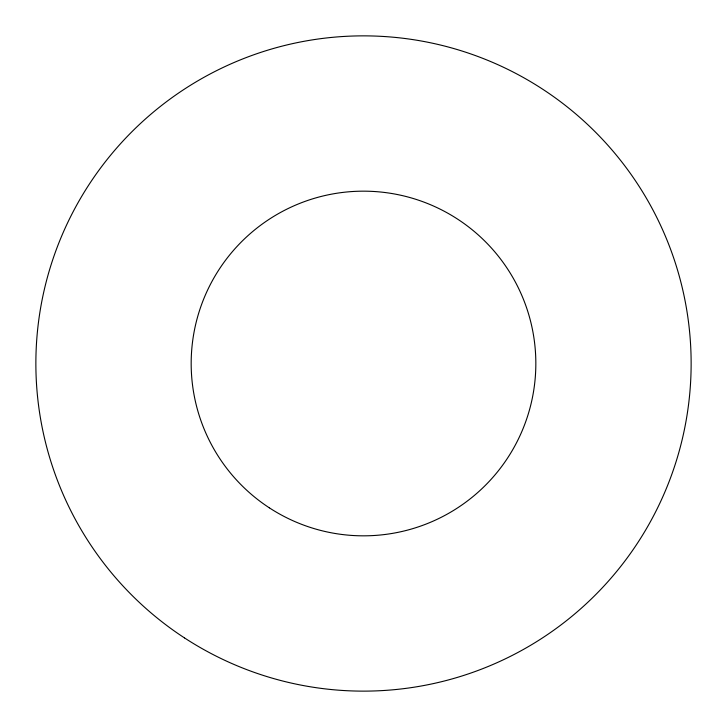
<?xml version="1.0" encoding="UTF-8"?>
<svg xmlns="http://www.w3.org/2000/svg" width="727" height="727" viewBox="0 0 727 727"><rect width="100%" height="100%" fill="white"/><g stroke="black" fill="none" stroke-linecap="round" stroke-linejoin="round"><path stroke-width="1.09" d="M184.476 637.897A327.641 327.641 0 0 0 690.65 381.339A327.641 327.641 0 0 0 215.374 71.255A327.641 327.641 0 0 0 184.476 637.897M269.335 507.828A172.335 172.335 0 0 0 535.581 372.887A172.335 172.335 0 0 0 285.593 209.785A172.335 172.335 0 0 0 269.335 507.828"/></g></svg>
